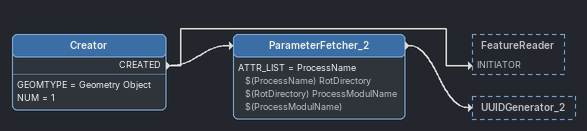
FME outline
Creator
    GEOMTYPE = Geometry Object
    NUM = 1
    CREATED -> ParameterFetcher_2
    CREATED -> FeatureReader [INITIATOR]
ParameterFetcher_2
    ATTR_LIST = ProcessName $(ProcessName) RotDirectory $(RotDirectory) ProcessModulName $(ProcessModulName)
    -> UUIDGenerator_2
